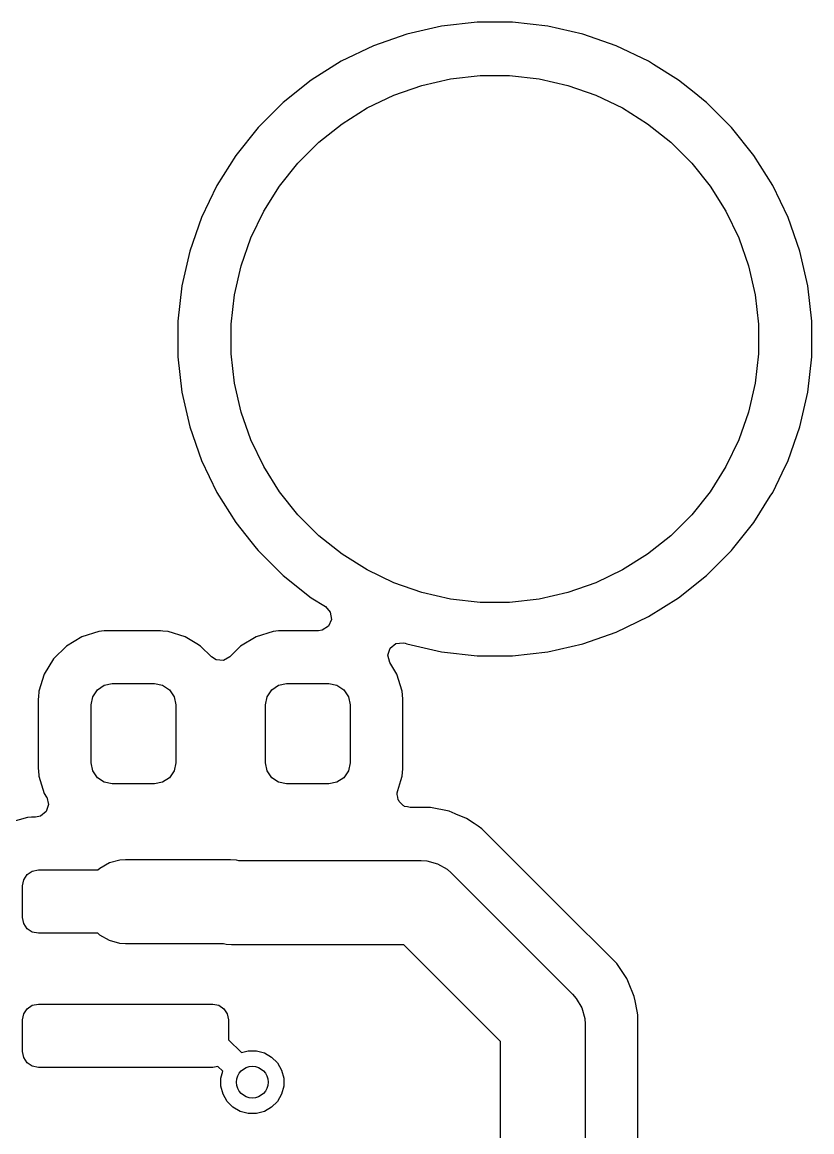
# Model space of a CAD drawing. Extents: x 3.62 to 8.08, y -6.04 to -1.71.
# Drawn here: x 5.9674 to 6.2617, y -2.7036 to -2.2897 of the extents above; entities that cross this region are included whole.
import ezdxf

# ---------------------------------------------------------------- set-up
doc = ezdxf.new("R2010")
doc.units = 0
doc.header["$MEASUREMENT"] = 0
doc.layers.add('BLACK', color=7, linetype='CONTINUOUS')

msp = doc.modelspace()

# ---------------------------------------------------------------- linework, layer by layer
at = {"layer": 'BLACK', "linetype": 'CONTINUOUS'}
for p, q in [((6.12372, -2.29123), (6.11079, -2.29418)), ((6.12373, -2.29123), (6.12372, -2.29123)), ((6.13691, -2.28974), (6.12373, -2.29123)), ((6.15018, -2.28974), (6.13691, -2.28974)), ((6.13691, -2.28974), (6.13691, -2.28974)), ((6.16336, -2.29123), (6.15018, -2.28974)), ((6.15018, -2.28974), (6.15018, -2.28974)), ((6.1763, -2.29418), (6.16336, -2.29123)), ((6.16336, -2.29123), (6.16336, -2.29123)), ((6.11079, -2.29418), (6.09827, -2.29856)), ((6.11079, -2.29418), (6.11079, -2.29418)), ((6.18882, -2.29856), (6.1763, -2.29418)), ((6.1763, -2.29418), (6.1763, -2.29418)), ((6.09827, -2.29856), (6.08631, -2.30432)), ((6.20077, -2.30432), (6.18882, -2.29856)), ((6.08631, -2.30432), (6.07508, -2.31138)), ((6.20273, -2.30555), (6.20077, -2.30432)), ((6.21201, -2.31138), (6.20273, -2.30555)), ((6.07508, -2.31138), (6.0647, -2.31965)), ((6.1163, -2.3133), (6.12706, -2.31084)), ((6.12706, -2.31084), (6.13802, -2.3096)), ((6.13802, -2.3096), (6.14906, -2.3096)), ((6.14906, -2.3096), (6.16003, -2.31084)), ((6.16003, -2.31084), (6.17079, -2.3133)), ((6.2178, -2.316), (6.21201, -2.31138)), ((6.09593, -2.32173), (6.10588, -2.31694)), ((6.10588, -2.31694), (6.1163, -2.3133)), ((6.17079, -2.3133), (6.18121, -2.31694)), ((6.18121, -2.31694), (6.19115, -2.32173)), ((6.22194, -2.3193), (6.2178, -2.316)), ((6.0647, -2.31965), (6.05532, -2.32903)), ((6.22238, -2.31965), (6.22194, -2.3193)), ((6.23176, -2.32903), (6.22238, -2.31965)), ((6.08659, -2.3276), (6.09593, -2.32173)), ((6.19115, -2.32173), (6.2005, -2.3276)), ((6.05532, -2.32903), (6.04705, -2.33941)), ((6.07796, -2.33448), (6.08659, -2.3276)), ((6.2005, -2.3276), (6.20913, -2.33448)), ((6.24004, -2.33941), (6.23176, -2.32903)), ((6.07015, -2.34229), (6.07796, -2.33448)), ((6.20913, -2.33448), (6.21693, -2.34229)), ((6.04705, -2.33941), (6.03999, -2.35064)), ((6.2471, -2.35064), (6.24004, -2.33941)), ((6.06327, -2.35092), (6.07015, -2.34229)), ((6.21693, -2.34229), (6.22382, -2.35092)), ((6.03999, -2.35064), (6.03423, -2.3626)), ((6.0574, -2.36026), (6.06327, -2.35092)), ((6.22382, -2.35092), (6.22969, -2.36026)), ((6.25285, -2.3626), (6.2471, -2.35064)), ((6.03423, -2.3626), (6.02985, -2.37512)), ((6.05261, -2.37021), (6.0574, -2.36026)), ((6.22969, -2.36026), (6.23448, -2.37021)), ((6.25724, -2.37512), (6.25285, -2.3626)), ((6.04896, -2.38063), (6.05261, -2.37021)), ((6.23448, -2.37021), (6.23812, -2.38063)), ((6.02985, -2.37512), (6.0269, -2.38806)), ((6.02985, -2.37512), (6.02985, -2.37512)), ((6.26019, -2.38806), (6.25724, -2.37512)), ((6.04651, -2.39139), (6.04896, -2.38063)), ((6.23812, -2.38063), (6.24058, -2.39139)), ((6.0269, -2.38806), (6.02541, -2.40124)), ((6.0269, -2.38806), (6.0269, -2.38806)), ((6.04527, -2.40236), (6.04651, -2.39139)), ((6.24058, -2.39139), (6.24181, -2.40236)), ((6.26167, -2.40124), (6.26019, -2.38806)), ((6.02541, -2.40124), (6.02541, -2.41451)), ((6.04527, -2.41339), (6.04527, -2.40236)), ((6.24181, -2.40236), (6.24181, -2.41339)), ((6.26167, -2.41451), (6.26167, -2.40124)), ((6.02541, -2.41451), (6.0269, -2.42769)), ((6.04651, -2.42436), (6.04527, -2.41339)), ((6.24181, -2.41339), (6.24058, -2.42436)), ((6.26019, -2.42769), (6.26167, -2.41451)), ((6.04896, -2.43512), (6.04651, -2.42436)), ((6.24058, -2.42436), (6.23812, -2.43512)), ((6.0269, -2.42769), (6.0269, -2.42769)), ((6.0269, -2.42769), (6.02985, -2.44063)), ((6.25724, -2.44063), (6.26019, -2.42769)), ((6.05261, -2.44554), (6.04896, -2.43512)), ((6.23812, -2.43512), (6.23448, -2.44554)), ((6.02985, -2.44063), (6.02985, -2.44063)), ((6.02985, -2.44063), (6.03423, -2.45315)), ((6.25285, -2.45315), (6.25724, -2.44063)), ((6.0574, -2.45548), (6.05261, -2.44554)), ((6.23448, -2.44554), (6.22969, -2.45548)), ((6.03423, -2.45315), (6.03999, -2.46511)), ((6.25065, -2.45774), (6.25285, -2.45315)), ((6.06327, -2.46483), (6.0574, -2.45548)), ((6.22969, -2.45548), (6.22382, -2.46483)), ((6.2471, -2.46511), (6.25065, -2.45774)), ((6.03999, -2.46511), (6.03999, -2.46511)), ((6.03999, -2.46511), (6.03999, -2.46511)), ((6.03999, -2.46511), (6.04705, -2.47634)), ((6.07015, -2.47346), (6.06327, -2.46483)), ((6.22382, -2.46483), (6.21693, -2.47346)), ((6.2462, -2.46654), (6.2471, -2.46511)), ((6.2471, -2.46511), (6.2471, -2.46511)), ((6.2471, -2.46511), (6.2471, -2.46511)), ((6.24004, -2.47634), (6.2462, -2.46654)), ((6.07796, -2.48126), (6.07015, -2.47346)), ((6.21693, -2.47346), (6.20913, -2.48126)), ((6.04705, -2.47634), (6.05267, -2.48339)), ((6.23216, -2.48622), (6.24004, -2.47634)), ((6.08659, -2.48815), (6.07796, -2.48126)), ((6.20913, -2.48126), (6.2005, -2.48815)), ((6.05267, -2.48339), (6.05463, -2.48585)), ((6.05463, -2.48585), (6.05532, -2.48671)), ((6.05532, -2.48671), (6.0647, -2.4961)), ((6.22238, -2.4961), (6.23176, -2.48671)), ((6.23176, -2.48671), (6.23216, -2.48622)), ((6.09593, -2.49402), (6.08659, -2.48815)), ((6.2005, -2.48815), (6.19115, -2.49402)), ((6.10588, -2.49881), (6.09593, -2.49402)), ((6.19115, -2.49402), (6.18121, -2.49881)), ((6.0647, -2.4961), (6.07508, -2.50437)), ((6.1163, -2.50245), (6.10588, -2.49881)), ((6.18121, -2.49881), (6.17079, -2.50245)), ((6.21201, -2.50437), (6.22238, -2.4961)), ((6.12706, -2.50491), (6.1163, -2.50245)), ((6.17079, -2.50245), (6.16003, -2.50491)), ((6.07508, -2.50437), (6.08038, -2.5077)), ((6.13802, -2.50614), (6.12706, -2.50491)), ((6.14906, -2.50614), (6.13802, -2.50614)), ((6.16003, -2.50491), (6.14906, -2.50614)), ((6.20078, -2.51143), (6.21201, -2.50437)), ((6.08038, -2.5077), (6.0822, -2.50976)), ((6.0822, -2.50976), (6.08262, -2.51248)), ((6.18882, -2.51718), (6.20078, -2.51143)), ((6.0815, -2.51499), (6.0792, -2.5165)), ((6.08262, -2.51248), (6.0815, -2.51499)), ((5.98958, -2.51896), (5.98385, -2.52242)), ((5.99598, -2.51697), (5.98958, -2.51896)), ((5.998, -2.51678), (5.99598, -2.51697)), ((5.99876, -2.51671), (5.998, -2.51678)), ((6.01896, -2.51671), (5.99876, -2.51671)), ((6.01979, -2.51679), (6.01896, -2.51671)), ((6.02174, -2.51697), (6.01979, -2.51679)), ((6.02813, -2.51896), (6.02174, -2.51697)), ((6.02174, -2.51697), (6.02174, -2.51697)), ((6.02174, -2.51697), (6.02174, -2.51697)), ((6.03245, -2.52157), (6.02813, -2.51896)), ((6.05454, -2.51896), (6.04881, -2.52242)), ((6.06094, -2.51697), (6.05454, -2.51896)), ((6.06296, -2.51678), (6.06094, -2.51697)), ((6.06372, -2.51671), (6.06296, -2.51678)), ((6.07778, -2.51671), (6.06372, -2.51671)), ((6.0792, -2.5165), (6.07778, -2.51671)), ((6.1763, -2.52157), (6.18882, -2.51718)), ((5.98385, -2.52242), (5.97912, -2.52716)), ((6.03387, -2.52242), (6.03245, -2.52157)), ((6.03789, -2.52644), (6.03387, -2.52242)), ((6.04881, -2.52242), (6.04479, -2.52644)), ((6.04881, -2.52242), (6.04881, -2.52242)), ((6.10366, -2.52582), (6.1045, -2.5232)), ((6.1045, -2.5232), (6.10663, -2.52145)), ((6.10663, -2.52145), (6.10936, -2.52114)), ((6.10936, -2.52114), (6.11015, -2.52134)), ((6.11015, -2.52134), (6.11079, -2.52157)), ((6.11079, -2.52157), (6.11079, -2.52157)), ((6.11079, -2.52157), (6.12372, -2.52452)), ((6.16336, -2.52452), (6.1763, -2.52157)), ((5.97912, -2.52716), (5.97565, -2.53289)), ((6.03963, -2.52757), (6.03789, -2.52644)), ((6.04238, -2.52776), (6.03963, -2.52757)), ((6.04479, -2.52644), (6.04238, -2.52776)), ((6.10436, -2.52848), (6.10366, -2.52582)), ((6.12372, -2.52452), (6.13691, -2.526)), ((6.13691, -2.526), (6.13691, -2.526)), ((6.13691, -2.526), (6.13691, -2.526)), ((6.13691, -2.526), (6.15018, -2.526)), ((6.15018, -2.526), (6.16336, -2.52452)), ((6.15018, -2.526), (6.15018, -2.526)), ((6.10703, -2.53289), (6.10436, -2.52848)), ((5.97565, -2.53289), (5.97366, -2.53928)), ((5.99797, -2.53702), (6.00098, -2.53642)), ((6.00098, -2.53642), (6.01673, -2.53642)), ((6.01673, -2.53642), (6.01975, -2.53702)), ((6.06293, -2.53702), (6.06594, -2.53642)), ((6.06594, -2.53642), (6.08169, -2.53642)), ((6.08169, -2.53642), (6.08471, -2.53702)), ((6.10902, -2.53928), (6.10703, -2.53289)), ((5.97366, -2.53928), (5.97346, -2.54151)), ((5.99371, -2.54128), (5.99542, -2.53872)), ((5.99542, -2.53872), (5.99797, -2.53702)), ((6.01975, -2.53702), (6.0223, -2.53872)), ((6.0223, -2.53872), (6.02401, -2.54128)), ((6.05867, -2.54128), (6.06038, -2.53872)), ((6.06038, -2.53872), (6.06293, -2.53702)), ((6.08471, -2.53702), (6.08726, -2.53872)), ((6.08726, -2.53872), (6.08897, -2.54128)), ((6.10927, -2.54206), (6.10902, -2.53928)), ((5.97346, -2.54151), (5.97341, -2.54206)), ((5.97341, -2.54206), (5.97341, -2.56817)), ((5.99311, -2.54429), (5.99371, -2.54128)), ((5.99311, -2.56594), (5.99311, -2.54429)), ((6.02401, -2.54128), (6.02461, -2.54429)), ((6.02461, -2.54429), (6.02461, -2.56594)), ((6.05807, -2.54429), (6.05867, -2.54128)), ((6.05807, -2.56594), (6.05807, -2.54429)), ((6.08897, -2.54128), (6.08957, -2.54429)), ((6.08957, -2.54429), (6.08957, -2.56594)), ((6.10927, -2.56817), (6.10927, -2.54206)), ((5.97341, -2.56817), (5.97347, -2.56885)), ((5.97347, -2.56885), (5.97366, -2.57095)), ((5.99371, -2.56896), (5.99311, -2.56594)), ((5.99542, -2.57151), (5.99371, -2.56896)), ((6.02401, -2.56896), (6.0223, -2.57151)), ((6.02461, -2.56594), (6.02401, -2.56896)), ((6.05867, -2.56896), (6.05807, -2.56594)), ((6.06038, -2.57151), (6.05867, -2.56896)), ((6.08897, -2.56896), (6.08726, -2.57151)), ((6.08957, -2.56594), (6.08897, -2.56896)), ((6.10902, -2.57095), (6.10927, -2.56817)), ((5.97366, -2.57095), (5.97366, -2.57095)), ((5.97366, -2.57095), (5.97366, -2.57095)), ((5.97366, -2.57095), (5.97565, -2.57735)), ((5.99797, -2.57322), (5.99542, -2.57151)), ((6.00098, -2.57382), (5.99797, -2.57322)), ((6.01673, -2.57382), (6.00098, -2.57382)), ((6.01975, -2.57322), (6.01673, -2.57382)), ((6.0223, -2.57151), (6.01975, -2.57322)), ((6.06293, -2.57322), (6.06038, -2.57151)), ((6.06594, -2.57382), (6.06293, -2.57322)), ((6.08169, -2.57382), (6.06594, -2.57382)), ((6.08471, -2.57322), (6.08169, -2.57382)), ((6.08726, -2.57151), (6.08471, -2.57322)), ((6.10735, -2.57632), (6.10854, -2.57249)), ((6.10854, -2.57249), (6.10902, -2.57095)), ((5.97565, -2.57735), (5.97651, -2.57878)), ((6.10713, -2.5777), (6.1072, -2.57724)), ((6.10741, -2.57874), (6.10713, -2.5777)), ((6.10717, -2.57708), (6.10735, -2.57632)), ((6.1072, -2.57724), (6.10717, -2.57708)), ((5.97723, -2.58145), (5.97638, -2.58407)), ((5.97651, -2.57878), (5.97652, -2.57879)), ((5.97652, -2.57879), (5.97723, -2.58145)), ((6.10757, -2.5798), (6.10741, -2.57874)), ((6.10777, -2.58004), (6.10757, -2.5798)), ((6.10786, -2.58035), (6.10777, -2.58004)), ((6.10866, -2.58107), (6.10786, -2.58035)), ((6.10937, -2.58188), (6.10866, -2.58107)), ((6.10967, -2.58197), (6.10937, -2.58188)), ((6.10991, -2.58218), (6.10967, -2.58197)), ((5.97084, -2.5862), (5.96939, -2.58632)), ((5.97235, -2.5862), (5.97084, -2.5862)), ((5.97425, -2.58581), (5.97235, -2.5862)), ((5.97638, -2.58407), (5.97425, -2.58581)), ((6.11097, -2.58235), (6.10991, -2.58218)), ((6.11201, -2.58266), (6.11097, -2.58235)), ((6.11963, -2.58266), (6.11201, -2.58266)), ((6.12648, -2.58402), (6.11963, -2.58266)), ((6.11963, -2.58266), (6.11963, -2.58266)), ((6.11963, -2.58266), (6.11963, -2.58266)), ((6.12882, -2.58499), (6.12648, -2.58402)), ((6.12648, -2.58402), (6.12648, -2.58402)), ((6.12903, -2.58507), (6.12882, -2.58499)), ((6.12882, -2.58499), (6.12882, -2.58499)), ((6.13293, -2.58669), (6.12903, -2.58507)), ((5.96939, -2.58632), (5.96317, -2.58812)), ((5.96939, -2.58632), (5.96939, -2.58632)), ((6.1358, -2.58861), (6.13293, -2.58669)), ((6.1373, -2.58961), (6.1358, -2.58861)), ((6.13874, -2.59057), (6.1373, -2.58961)), ((6.1728, -2.62463), (6.13874, -2.59057)), ((6.13874, -2.59057), (6.13874, -2.59057)), ((5.99988, -2.60317), (6.00385, -2.6021)), ((6.00385, -2.6021), (6.00591, -2.60197)), ((6.00591, -2.60197), (6.04503, -2.60197)), ((6.04503, -2.60197), (6.04709, -2.6021)), ((6.04709, -2.6021), (6.04806, -2.60236)), ((6.04806, -2.60236), (6.11614, -2.60236)), ((6.11614, -2.60236), (6.1182, -2.6025)), ((6.1182, -2.6025), (6.12217, -2.60356)), ((5.96925, -2.60764), (5.97117, -2.60636)), ((5.97117, -2.60636), (5.97343, -2.60591)), ((5.97343, -2.60591), (5.99564, -2.60591)), ((5.99564, -2.60591), (5.99632, -2.60522)), ((5.99632, -2.60522), (5.99988, -2.60317)), ((6.12217, -2.60356), (6.12573, -2.60562)), ((6.12573, -2.60562), (6.12728, -2.60697)), ((6.12728, -2.60697), (6.17255, -2.65225)), ((5.96752, -2.61181), (5.96797, -2.60955)), ((5.96797, -2.60955), (5.96925, -2.60764)), ((5.96752, -2.62362), (5.96752, -2.61181)), ((5.96797, -2.62588), (5.96752, -2.62362)), ((5.96925, -2.6278), (5.96797, -2.62588)), ((6.18402, -2.63585), (6.1728, -2.62463)), ((5.97117, -2.62908), (5.96925, -2.6278)), ((5.97343, -2.62953), (5.97117, -2.62908)), ((5.99564, -2.62953), (5.97343, -2.62953)), ((5.99632, -2.63021), (5.99564, -2.62953)), ((5.99988, -2.63227), (5.99632, -2.63021)), ((6.00385, -2.63333), (5.99988, -2.63227)), ((6.00591, -2.63346), (6.00385, -2.63333)), ((6.04241, -2.63346), (6.00591, -2.63346)), ((6.04337, -2.63372), (6.04241, -2.63346)), ((6.04543, -2.63386), (6.04337, -2.63372)), ((6.10962, -2.63386), (6.04543, -2.63386)), ((6.14567, -2.66991), (6.10962, -2.63386)), ((6.18675, -2.63858), (6.18402, -2.63585)), ((6.18896, -2.64079), (6.18675, -2.63858)), ((6.19045, -2.64302), (6.18896, -2.64079)), ((6.19269, -2.64637), (6.19045, -2.64302)), ((6.19284, -2.64659), (6.19269, -2.64637)), ((6.19339, -2.64792), (6.19284, -2.64659)), ((6.19284, -2.64659), (6.19284, -2.64659)), ((6.19551, -2.65304), (6.19339, -2.64792)), ((6.19339, -2.64792), (6.19339, -2.64792)), ((6.17255, -2.65225), (6.17391, -2.6538)), ((5.96925, -2.65764), (5.97117, -2.65636)), ((5.97117, -2.65636), (5.97343, -2.65591)), ((5.97343, -2.65591), (6.03839, -2.65591)), ((6.03839, -2.65591), (6.04065, -2.65636)), ((6.04065, -2.65636), (6.04256, -2.65764)), ((6.17391, -2.6538), (6.17597, -2.65736)), ((6.19584, -2.65473), (6.19551, -2.65304)), ((6.19659, -2.65851), (6.19584, -2.65473)), ((5.96752, -2.66181), (5.96797, -2.65955)), ((5.96797, -2.65955), (5.96925, -2.65764)), ((6.04256, -2.65764), (6.04384, -2.65955)), ((6.04384, -2.65955), (6.04429, -2.66181)), ((6.17597, -2.65736), (6.17703, -2.66133)), ((6.19687, -2.65989), (6.19659, -2.65851)), ((6.19659, -2.65851), (6.19659, -2.65851)), ((6.19687, -2.67913), (6.19687, -2.65989)), ((5.96752, -2.67362), (5.96752, -2.66181)), ((6.04429, -2.66181), (6.04429, -2.66922)), ((6.17703, -2.66133), (6.17717, -2.66339)), ((6.17717, -2.66339), (6.17717, -2.90354)), ((6.04429, -2.66922), (6.04908, -2.67401)), ((6.14567, -2.90354), (6.14567, -2.66991)), ((5.96797, -2.67588), (5.96752, -2.67362)), ((5.96925, -2.6778), (5.96797, -2.67588)), ((6.04908, -2.67401), (6.05161, -2.67333)), ((6.05161, -2.67333), (6.05469, -2.67333)), ((6.05469, -2.67333), (6.05767, -2.67413)), ((6.05767, -2.67413), (6.06034, -2.67567)), ((6.06034, -2.67567), (6.06252, -2.67785)), ((5.97117, -2.67908), (5.96925, -2.6778)), ((5.97343, -2.67953), (5.97117, -2.67908)), ((6.03839, -2.67953), (5.97343, -2.67953)), ((6.0403, -2.67915), (6.03839, -2.67953)), ((6.04212, -2.68097), (6.0403, -2.67915)), ((6.04144, -2.6835), (6.04212, -2.68097)), ((6.06252, -2.67785), (6.06406, -2.68052)), ((6.06406, -2.68052), (6.06486, -2.6835)), ((6.19687, -2.7645), (6.19687, -2.67913)), ((6.04144, -2.68658), (6.04144, -2.6835)), ((6.06486, -2.6835), (6.06486, -2.68658)), ((6.04224, -2.68956), (6.04144, -2.68658)), ((6.04378, -2.69223), (6.04224, -2.68956)), ((6.06406, -2.68956), (6.06252, -2.69223)), ((6.06486, -2.68658), (6.06406, -2.68956)), ((6.04596, -2.69441), (6.04378, -2.69223)), ((6.06252, -2.69223), (6.06034, -2.69441)), ((6.04863, -2.69595), (6.04596, -2.69441)), ((6.05161, -2.69675), (6.04863, -2.69595)), ((6.05469, -2.69675), (6.05161, -2.69675)), ((6.05767, -2.69595), (6.05469, -2.69675)), ((6.06034, -2.69441), (6.05767, -2.69595))]:
    msp.add_line(p, q, dxfattribs=at)
at = {"layer": 'BLACK'}
msp.add_circle((6.05315, -2.68504), 0.00591, dxfattribs=at)

doc.saveas('drawing.dxf')
